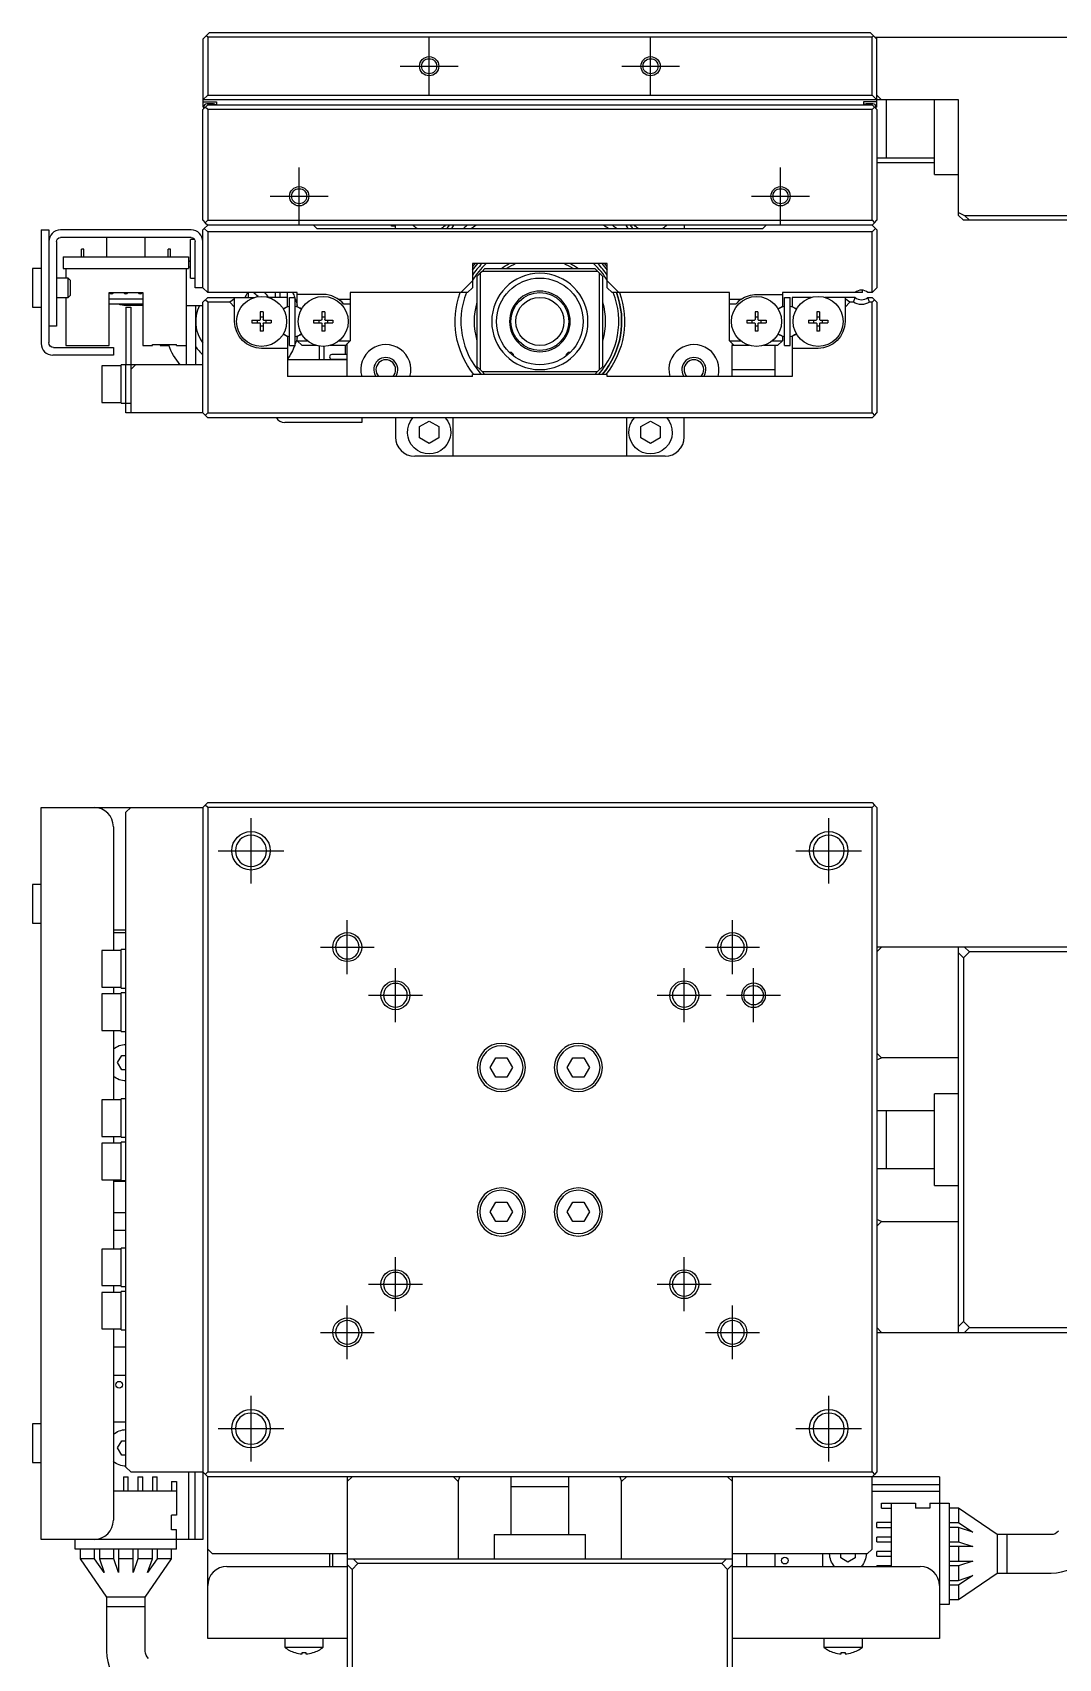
# Model space of a CAD drawing. Extents: x 0 to 716, y -8 to 419.
# Drawn here: x 80.1 to 186.7, y 246.2 to 415 of the extents above; entities that cross this region are included whole.
import ezdxf

# ---------------------------------------------------------------- set-up
doc = ezdxf.new("R2010")
doc.units = 0
doc.header["$LTSCALE"] = 0.5
doc.linetypes.add('CENTER', pattern=[50.8, 31.75, -6.35, 6.35, -6.35])
for name, color, linetype in [('MSM_CENTER', 1, 'CENTER'), ('MSM_CONTINUOUS', 7, 'CONTINUOUS'), ('MSM_NARROW', 5, 'CONTINUOUS')]:
    doc.layers.add(name, color=color, linetype=linetype)

msp = doc.modelspace()

# ---------------------------------------------------------------- linework, layer by layer
at = {"layer": 'MSM_CENTER'}
for p, q in [((121.29, 408.49), (121.29, 414.49)), ((144.29, 408.49), (144.29, 414.49)), ((118.29, 411.49), (124.29, 411.49)), ((141.29, 411.49), (147.29, 411.49)), ((107.79, 394.99), (107.79, 400.99)), ((157.79, 394.99), (157.79, 400.99)), ((104.79, 397.99), (110.79, 397.99)), ((154.79, 397.99), (160.79, 397.99)), ((102.79, 326.63), (102.79, 333.43)), ((162.79, 326.63), (162.79, 333.43)), ((99.39, 330.03), (106.19, 330.03)), ((159.39, 330.03), (166.19, 330.03)), ((112.79, 317.23), (112.79, 322.83)), ((152.79, 317.23), (152.79, 322.83)), ((109.99, 320.03), (115.59, 320.03)), ((149.99, 320.03), (155.59, 320.03)), ((117.79, 312.23), (117.79, 317.83)), ((147.79, 312.23), (147.79, 317.83)), ((154.99, 312.23), (154.99, 317.83)), ((114.99, 315.03), (120.59, 315.03)), ((144.99, 315.03), (150.59, 315.03)), ((152.19, 315.03), (157.79, 315.03)), ((117.79, 282.23), (117.79, 287.83)), ((147.79, 282.23), (147.79, 287.83)), ((114.99, 285.03), (120.59, 285.03)), ((144.99, 285.03), (150.59, 285.03)), ((112.79, 277.23), (112.79, 282.83)), ((152.79, 277.23), (152.79, 282.83)), ((109.99, 280.03), (115.59, 280.03)), ((149.99, 280.03), (155.59, 280.03)), ((102.79, 266.63), (102.79, 273.43)), ((162.79, 266.63), (162.79, 273.43)), ((99.39, 270.03), (106.19, 270.03)), ((159.39, 270.03), (166.19, 270.03))]:
    msp.add_line(p, q, dxfattribs=at)
at = {"layer": 'MSM_CONTINUOUS'}
for p, q in [((98.14, 414.64), (97.79, 414.29)), ((97.79, 414.29), (97.79, 407.29)), ((98.49, 414.99), (98.14, 414.64)), ((98.29, 414.49), (98.14, 414.64)), ((167.29, 414.49), (98.29, 414.49)), ((98.29, 414.49), (98.29, 408.49)), ((98.49, 414.99), (167.09, 414.99)), ((167.79, 414.29), (167.09, 414.99)), ((167.44, 414.64), (167.29, 414.49)), ((167.29, 408.49), (167.29, 414.49)), ((167.59, 414.49), (189.79, 414.49)), ((167.79, 407.29), (167.79, 414.49)), ((97.79, 407.99), (98.29, 408.49)), ((176.29, 407.99), (97.79, 407.99)), ((97.79, 407.79), (99.19, 407.79)), ((98.29, 407.49), (97.79, 406.99)), ((97.89, 407.19), (97.79, 407.29)), ((97.79, 395.49), (97.79, 406.99)), ((97.89, 407.09), (97.89, 407.29)), ((98.29, 406.99), (98.04, 407.24)), ((98.89, 407.59), (98.19, 407.59)), ((98.29, 408.49), (167.29, 408.49)), ((98.29, 407.49), (167.29, 407.49)), ((98.29, 406.99), (98.29, 395.49)), ((167.29, 406.99), (98.29, 406.99)), ((99.19, 407.79), (99.19, 407.49)), ((166.39, 407.79), (166.39, 407.49)), ((167.79, 407.79), (166.39, 407.79)), ((167.39, 407.59), (166.69, 407.59)), ((167.29, 408.49), (167.79, 407.99)), ((167.54, 407.24), (167.29, 407.49)), ((167.54, 407.24), (167.29, 406.99)), ((167.29, 395.49), (167.29, 406.99)), ((167.79, 406.99), (167.54, 407.24)), ((167.69, 407.29), (167.69, 407.09)), ((167.79, 407.29), (167.69, 407.19)), ((168.29, 407.99), (167.79, 408.49)), ((167.79, 406.99), (167.79, 395.49)), ((168.79, 401.99), (168.79, 407.99)), ((173.79, 400.24), (173.79, 407.99)), ((176.29, 395.99), (176.29, 407.99)), ((167.79, 401.99), (173.79, 401.99)), ((167.79, 401.49), (173.79, 401.49)), ((173.79, 400.24), (176.29, 400.24)), ((97.79, 395.49), (98.04, 395.24)), ((98.04, 395.24), (98.29, 395.49)), ((98.04, 395.24), (98.29, 394.99)), ((98.29, 395.49), (167.29, 395.49)), ((167.29, 395.49), (167.54, 395.24)), ((167.29, 394.99), (167.54, 395.24)), ((167.54, 395.24), (167.79, 395.49)), ((176.29, 396.3), (176.9, 395.99)), ((176.79, 395.49), (176.29, 395.99)), ((189.79, 395.49), (176.79, 395.49)), ((176.9, 395.99), (177.4, 395.49)), ((176.9, 395.99), (189.79, 395.99)), ((80.99, 394.49), (81.79, 394.49)), ((80.99, 394.49), (80.99, 382.69)), ((81.79, 394.49), (81.79, 382.79)), ((96.59, 394.49), (82.99, 394.49)), ((96.59, 393.69), (82.99, 393.69)), ((87.79, 393.69), (87.79, 391.69)), ((91.79, 391.69), (91.79, 393.69)), ((96.49, 389.49), (96.49, 393.49)), ((96.94, 393.49), (96.49, 393.49)), ((97.94, 394.64), (97.79, 394.49)), ((97.79, 388.49), (97.79, 394.49)), ((97.94, 394.64), (98.29, 394.99)), ((98.29, 394.29), (97.94, 394.64)), ((167.29, 394.99), (98.29, 394.99)), ((167.29, 394.29), (98.29, 394.29)), ((98.29, 394.29), (98.29, 387.99)), ((109.29, 394.99), (109.64, 394.64)), ((109.64, 394.64), (155.94, 394.64)), ((117.39, 394.89), (117.39, 394.99)), ((117.79, 394.89), (117.39, 394.89)), ((117.79, 394.64), (117.79, 394.99)), ((147.79, 394.99), (147.79, 394.64)), ((155.94, 394.64), (156.29, 394.99)), ((167.29, 394.99), (167.64, 394.64)), ((167.64, 394.64), (167.29, 394.29)), ((167.29, 387.99), (167.29, 394.29)), ((167.79, 394.49), (167.64, 394.64)), ((167.79, 394.49), (167.79, 388.49)), ((82.59, 393.29), (82.59, 384.49)), ((83.29, 391.69), (96.29, 391.69)), ((83.29, 391.69), (83.29, 390.49)), ((85.17, 391.69), (85.17, 392.49)), ((85.42, 392.49), (85.17, 392.49)), ((85.42, 391.69), (85.42, 392.49)), ((94.42, 392.49), (94.17, 392.49)), ((94.17, 391.69), (94.17, 392.49)), ((94.42, 391.69), (94.42, 392.49)), ((96.29, 391.69), (96.29, 390.49)), ((96.99, 388.49), (96.99, 393.29)), ((80.09, 390.49), (80.09, 386.49)), ((80.99, 390.49), (80.09, 390.49)), ((83.29, 390.49), (96.29, 390.49)), ((83.54, 390.49), (83.54, 389.49)), ((96.04, 390.49), (96.04, 380.49)), ((96.49, 390.64), (96.29, 390.64)), ((139.79, 390.99), (125.79, 390.99)), ((125.79, 390.99), (125.79, 388.49)), ((126.29, 389.69), (126.59, 389.99)), ((126.79, 390.19), (126.59, 389.99)), ((126.59, 389.99), (126.59, 379.99)), ((126.79, 390.19), (127.09, 390.49)), ((138.79, 390.19), (126.79, 390.19)), ((127.09, 390.49), (138.49, 390.49)), ((138.49, 390.49), (138.99, 389.99)), ((138.99, 389.99), (139.29, 389.69)), ((138.99, 379.99), (138.99, 389.99)), ((139.79, 388.49), (139.79, 390.99)), ((83.79, 389.49), (82.59, 389.49)), ((83.79, 387.49), (83.79, 389.49)), ((83.99, 389.29), (83.79, 389.49)), ((83.99, 389.29), (83.99, 387.69)), ((96.49, 389.49), (96.99, 389.49)), ((97.79, 388.49), (96.99, 388.49)), ((97.79, 388.49), (98.29, 387.99)), ((124.59, 387.99), (125.79, 389.2)), ((125.79, 388.49), (125.29, 387.99)), ((126.29, 380.29), (126.29, 389.69)), ((139.29, 389.69), (139.29, 380.29)), ((139.79, 389.2), (141, 387.99)), ((140.29, 387.99), (139.79, 388.49)), ((167.29, 387.99), (167.79, 388.49)), ((82.59, 387.49), (83.79, 387.49)), ((83.54, 387.49), (83.54, 382.49)), ((83.79, 387.49), (83.99, 387.69)), ((88.04, 382.49), (88.04, 387.99)), ((88.04, 387.99), (91.54, 387.99)), ((91.54, 387.29), (88.04, 387.29)), ((91.54, 386.79), (88.04, 386.79)), ((91.54, 386.64), (89.79, 386.64)), ((91.54, 387.99), (91.54, 382.49)), ((96.04, 386.64), (97.79, 386.64)), ((97.04, 386.64), (97.04, 380.49)), ((98.29, 387.49), (97.79, 386.99)), ((97.79, 375.49), (97.79, 386.99)), ((98.29, 386.99), (98.04, 387.24)), ((107.59, 387.99), (98.29, 387.99)), ((98.29, 387.49), (103.18, 387.49)), ((98.29, 386.99), (98.29, 375.49)), ((100.59, 386.99), (98.29, 386.99)), ((101.09, 387.34), (100.59, 386.99)), ((100.59, 386.99), (101.09, 386.49)), ((101.09, 384.99), (101.09, 387.49)), ((102.52, 387.49), (102.52, 387.99)), ((106.59, 387.49), (104.61, 387.49)), ((105.29, 387.99), (105.29, 387.49)), ((105.79, 387.99), (105.79, 387.49)), ((106.54, 387.99), (106.54, 387.49)), ((106.59, 386.54), (106.59, 387.49)), ((106.79, 382.49), (106.79, 387.49)), ((106.79, 387.49), (107.39, 387.49)), ((107.39, 382.49), (107.39, 387.49)), ((107.59, 386.54), (107.59, 387.99)), ((110.29, 387.79), (107.59, 387.79)), ((111.89, 387.29), (113.09, 387.29)), ((113.09, 386.79), (112.44, 386.79)), ((125.29, 387.99), (113.09, 387.99)), ((113.09, 387.99), (113.09, 382.99)), ((131.73, 387.95), (131.73, 387.95)), ((152.49, 387.99), (140.29, 387.99)), ((152.49, 382.99), (152.49, 387.99)), ((152.49, 387.29), (153.7, 387.29)), ((153.15, 386.79), (152.49, 386.79)), ((155.29, 387.79), (157.99, 387.79)), ((166.29, 387.99), (157.99, 387.99)), ((157.99, 387.99), (157.99, 386.54)), ((158.19, 387.49), (158.79, 387.49)), ((158.19, 382.49), (158.19, 387.49)), ((158.79, 382.49), (158.79, 387.49)), ((160.98, 387.49), (158.99, 387.49)), ((158.99, 387.49), (158.99, 386.54)), ((165.53, 387.49), (162.41, 387.49)), ((164.49, 387.49), (164.49, 384.99)), ((164.99, 386.99), (164.49, 387.34)), ((164.49, 386.49), (164.99, 386.99)), ((165.36, 386.99), (164.99, 386.99)), ((165.36, 386.99), (165.53, 387.49)), ((166.29, 387.99), (166.29, 388.23)), ((167.29, 387.99), (166.85, 387.99)), ((166.85, 387.49), (167.29, 387.49)), ((167.02, 386.99), (166.85, 387.49)), ((167.29, 386.99), (167.02, 386.99)), ((167.29, 387.49), (167.54, 387.24)), ((167.54, 387.24), (167.29, 386.99)), ((167.29, 375.49), (167.29, 386.99)), ((167.79, 386.99), (167.54, 387.24)), ((167.79, 386.99), (167.79, 375.49)), ((80.09, 386.49), (80.99, 386.49)), ((89.79, 386.49), (89.79, 380.49)), ((89.79, 386.49), (90.29, 386.49)), ((90.29, 386.49), (90.29, 375.49)), ((102.89, 385.13), (103.69, 385.13)), ((102.89, 385.13), (102.89, 384.84)), ((103.42, 385.13), (103.42, 384.84)), ((103.75, 385.99), (103.75, 385.19)), ((104.04, 385.99), (103.75, 385.99)), ((103.75, 385.46), (104.04, 385.46)), ((104.04, 385.99), (104.04, 385.19)), ((104.1, 385.13), (104.89, 385.13)), ((104.36, 384.84), (104.36, 385.13)), ((104.89, 385.13), (104.89, 384.84)), ((106.59, 386.54), (106.33, 386.39)), ((106.54, 386.51), (106.54, 386.48)), ((107.59, 386.54), (107.82, 386.41)), ((109.29, 385.13), (110.09, 385.13)), ((109.29, 385.13), (109.29, 384.84)), ((109.82, 385.13), (109.82, 384.84)), ((110.44, 385.99), (110.15, 385.99)), ((110.15, 385.99), (110.15, 385.19)), ((110.15, 385.46), (110.44, 385.46)), ((110.44, 385.99), (110.44, 385.19)), ((110.5, 385.13), (111.29, 385.13)), ((110.76, 384.84), (110.76, 385.13)), ((111.29, 385.13), (111.29, 384.84)), ((129.93, 386.3), (129.99, 386.36)), ((129.99, 386.43), (129.99, 386.36)), ((154.29, 385.13), (154.29, 384.84)), ((154.29, 385.13), (155.09, 385.13)), ((154.82, 385.13), (154.82, 384.84)), ((155.44, 385.99), (155.15, 385.99)), ((155.15, 385.99), (155.15, 385.19)), ((155.15, 385.46), (155.44, 385.46)), ((155.44, 385.99), (155.44, 385.19)), ((155.5, 385.13), (156.29, 385.13)), ((155.76, 384.84), (155.76, 385.13)), ((156.29, 385.13), (156.29, 384.84)), ((157.99, 386.54), (157.77, 386.41)), ((158.99, 386.54), (159.25, 386.39)), ((160.69, 385.13), (160.69, 384.84)), ((160.69, 385.13), (161.49, 385.13)), ((161.22, 385.13), (161.22, 384.84)), ((161.84, 385.99), (161.55, 385.99)), ((161.55, 385.99), (161.55, 385.19)), ((161.55, 385.46), (161.84, 385.46)), ((161.84, 385.99), (161.84, 385.19)), ((161.9, 385.13), (162.69, 385.13)), ((162.16, 384.84), (162.16, 385.13)), ((162.69, 385.13), (162.69, 384.84)), ((82.59, 384.49), (81.79, 384.49)), ((102.89, 384.84), (103.69, 384.84)), ((103.75, 384.78), (103.75, 383.99)), ((103.75, 384.52), (104.04, 384.52)), ((104.04, 383.99), (103.75, 383.99)), ((104.04, 384.78), (104.04, 383.99)), ((104.1, 384.84), (104.89, 384.84)), ((106.33, 383.59), (106.59, 383.44)), ((106.54, 383.5), (106.54, 383.47)), ((106.59, 383.44), (106.59, 379.29)), ((107.59, 383.44), (107.82, 383.57)), ((107.59, 382.99), (107.59, 383.44)), ((109.29, 384.84), (110.09, 384.84)), ((110.15, 384.78), (110.15, 383.99)), ((110.15, 384.52), (110.44, 384.52)), ((110.44, 383.99), (110.15, 383.99)), ((110.44, 384.78), (110.44, 383.99)), ((110.5, 384.84), (111.29, 384.84)), ((129.99, 383.61), (129.93, 383.68)), ((129.99, 383.61), (129.99, 383.55)), ((154.29, 384.84), (155.09, 384.84)), ((155.15, 384.78), (155.15, 383.99)), ((155.15, 384.52), (155.44, 384.52)), ((155.44, 383.99), (155.15, 383.99)), ((155.44, 384.78), (155.44, 383.99)), ((155.5, 384.84), (156.29, 384.84)), ((157.99, 383.44), (157.77, 383.57)), ((157.99, 383.44), (157.99, 382.99)), ((159.25, 383.59), (158.99, 383.44)), ((158.99, 383.44), (158.99, 379.29)), ((160.69, 384.84), (161.49, 384.84)), ((161.55, 384.78), (161.55, 383.99)), ((161.55, 384.52), (161.84, 384.52)), ((161.84, 383.99), (161.55, 383.99)), ((161.84, 384.78), (161.84, 383.99)), ((161.9, 384.84), (162.69, 384.84)), ((82.29, 382.29), (88.49, 382.29)), ((83.54, 382.49), (88.04, 382.49)), ((88.49, 382.29), (88.49, 381.49)), ((91.54, 382.49), (92.54, 382.49)), ((92.54, 382.59), (95.04, 382.59)), ((92.54, 382.49), (92.54, 382.59)), ((93.34, 382.59), (93.34, 382.49)), ((93.34, 382.49), (94.24, 382.49)), ((93.72, 382.59), (93.72, 382.49)), ((93.87, 382.59), (93.87, 382.49)), ((94.24, 382.59), (94.24, 382.49)), ((95.04, 382.49), (95.04, 382.59)), ((95.04, 382.49), (96.04, 382.49)), ((106.59, 382.19), (103.89, 382.19)), ((106.79, 382.49), (107.39, 382.49)), ((107.59, 382.99), (108.63, 382.99)), ((107.59, 382.99), (108.09, 382.49)), ((109.58, 382.49), (108.09, 382.49)), ((109.89, 380.99), (109.89, 382.42)), ((110.39, 380.99), (110.39, 382.39)), ((112.59, 382.49), (111.01, 382.49)), ((112.79, 381.56), (111.19, 381.56)), ((111.95, 382.99), (113.09, 382.99)), ((112.59, 382.49), (113.09, 382.99)), ((112.59, 381.56), (112.59, 382.49)), ((112.79, 379.29), (112.79, 382.69)), ((129.63, 381.79), (129.82, 381.79)), ((130.04, 381.56), (129.82, 381.79)), ((130.04, 381.56), (129.87, 381.56)), ((130.04, 381.43), (130.04, 381.56)), ((131.73, 382.02), (131.73, 382.02)), ((135.77, 381.79), (135.54, 381.56)), ((135.71, 381.56), (135.54, 381.56)), ((135.54, 381.56), (135.54, 381.43)), ((135.77, 381.79), (135.96, 381.79)), ((152.49, 382.99), (152.99, 382.49)), ((152.49, 382.99), (153.63, 382.99)), ((154.58, 382.49), (152.74, 382.49)), ((152.74, 382.49), (152.74, 379.29)), ((152.79, 382.49), (152.79, 382.69)), ((157.49, 382.49), (156.01, 382.49)), ((156.95, 382.99), (157.99, 382.99)), ((157.24, 379.29), (157.24, 382.49)), ((157.49, 382.49), (157.99, 382.99)), ((158.19, 382.49), (158.79, 382.49)), ((161.69, 382.19), (158.99, 382.19)), ((88.49, 381.49), (82.19, 381.49)), ((89.29, 380.39), (87.29, 380.39)), ((87.29, 380.39), (87.29, 376.59)), ((97.79, 380.49), (89.29, 380.49)), ((89.29, 376.49), (89.29, 380.49)), ((89.79, 376.49), (89.79, 380.49)), ((90.29, 379.99), (90.79, 380.49)), ((112.79, 380.99), (106.59, 380.99)), ((111.19, 381.06), (112.79, 381.06)), ((112.59, 380.99), (112.59, 381.06)), ((126.59, 379.99), (126.29, 380.29)), ((126.59, 379.99), (126.79, 379.79)), ((130.04, 381.43), (130.04, 381.43)), ((135.54, 381.43), (135.54, 381.43)), ((138.79, 379.79), (139.29, 380.29)), ((152.74, 379.99), (157.24, 379.99)), ((125.79, 379.29), (106.59, 379.29)), ((139.79, 379.49), (125.79, 379.49)), ((125.79, 379.29), (125.79, 379.49)), ((127.09, 379.49), (126.79, 379.79)), ((126.79, 379.79), (138.79, 379.79)), ((138.79, 379.79), (138.49, 379.49)), ((139.79, 379.29), (139.79, 379.49)), ((158.99, 379.29), (139.79, 379.29)), ((87.29, 376.59), (89.29, 376.59)), ((89.29, 376.49), (90.29, 376.49)), ((89.79, 375.49), (89.79, 376.49)), ((97.79, 375.49), (89.79, 375.49)), ((97.79, 375.49), (98.29, 374.99)), ((98.04, 375.24), (98.29, 375.49)), ((98.29, 375.49), (167.29, 375.49)), ((167.29, 374.99), (98.29, 374.99)), ((114.29, 374.99), (114.29, 374.49)), ((117.79, 374.99), (117.79, 372.99)), ((123.79, 370.99), (123.79, 374.99)), ((141.79, 374.99), (141.79, 370.99)), ((147.79, 372.99), (147.79, 374.99)), ((167.29, 375.49), (167.54, 375.24)), ((167.54, 375.24), (167.29, 374.99)), ((167.54, 375.24), (167.79, 375.49)), ((114.29, 374.49), (106.29, 374.49)), ((120.29, 374.07), (121.29, 374.64)), ((120.29, 372.91), (120.29, 374.07)), ((121.29, 374.64), (122.29, 374.07)), ((122.29, 374.07), (122.29, 372.91)), ((143.29, 374.07), (144.29, 374.64)), ((143.29, 372.91), (143.29, 374.07)), ((144.29, 374.64), (145.29, 374.07)), ((145.29, 374.07), (145.29, 372.91)), ((121.29, 372.33), (120.29, 372.91)), ((122.29, 372.91), (121.29, 372.33)), ((144.29, 372.33), (143.29, 372.91)), ((145.29, 372.91), (144.29, 372.33)), ((123.79, 370.99), (119.79, 370.99)), ((141.79, 370.99), (123.79, 370.99)), ((145.79, 370.99), (141.79, 370.99)), ((80.99, 334.53), (97.79, 334.53)), ((80.99, 258.53), (80.99, 334.53)), ((90.29, 334.53), (89.79, 334.03)), ((97.79, 334.53), (98.29, 335.03)), ((97.79, 334.53), (97.79, 258.53)), ((98.29, 334.53), (98.04, 334.78)), ((98.29, 335.03), (167.29, 335.03)), ((167.29, 334.53), (98.29, 334.53)), ((98.29, 334.53), (98.29, 265.53)), ((167.29, 335.03), (167.54, 334.78)), ((167.54, 334.78), (167.29, 334.53)), ((167.29, 265.53), (167.29, 334.53)), ((167.54, 334.78), (167.79, 334.53)), ((167.79, 334.53), (167.79, 265.53)), ((89.79, 266.03), (89.79, 334.03)), ((88.49, 332.53), (88.49, 319.68)), ((80.09, 326.53), (80.09, 322.53)), ((80.99, 326.53), (80.09, 326.53)), ((80.09, 322.53), (80.99, 322.53)), ((88.49, 321.83), (89.79, 321.83)), ((88.49, 321.53), (89.79, 321.53)), ((89.29, 319.68), (87.29, 319.68)), ((87.29, 319.68), (87.29, 315.88)), ((89.29, 315.78), (89.29, 319.78)), ((89.79, 319.78), (89.29, 319.78)), ((205.29, 320.03), (167.79, 320.03)), ((167.79, 319.53), (168.29, 320.03)), ((176.29, 280.03), (176.29, 320.03)), ((176.79, 318.92), (176.29, 319.42)), ((177.4, 319.53), (176.79, 318.92)), ((176.9, 320.03), (177.4, 319.53)), ((189.79, 319.53), (177.4, 319.53)), ((176.79, 318.92), (176.79, 281.15)), ((87.29, 315.88), (89.29, 315.88)), ((88.49, 315.88), (88.49, 315.18)), ((89.29, 315.78), (89.79, 315.78)), ((87.29, 315.18), (87.29, 311.38)), ((89.29, 315.18), (87.29, 315.18)), ((89.29, 311.28), (89.29, 315.28)), ((89.79, 315.28), (89.29, 315.28)), ((87.29, 311.38), (89.29, 311.38)), ((88.49, 311.38), (88.49, 304.18)), ((89.29, 311.28), (89.79, 311.28)), ((168.29, 308.52), (167.79, 309.02)), ((88.93, 308.03), (89.36, 308.78)), ((89.36, 307.28), (88.93, 308.03)), ((89.36, 308.78), (89.79, 308.78)), ((89.79, 307.28), (89.36, 307.28)), ((127.64, 307.53), (128.21, 308.53)), ((128.21, 306.53), (127.64, 307.53)), ((128.21, 308.53), (129.37, 308.53)), ((129.37, 308.53), (129.95, 307.53)), ((129.95, 307.53), (129.37, 306.53)), ((135.64, 307.53), (136.21, 308.53)), ((136.21, 306.53), (135.64, 307.53)), ((136.21, 308.53), (137.37, 308.53)), ((137.37, 308.53), (137.95, 307.53)), ((137.95, 307.53), (137.37, 306.53)), ((167.79, 308.34), (168.29, 308.52)), ((176.29, 308.52), (168.29, 308.52)), ((129.37, 306.53), (128.21, 306.53)), ((137.37, 306.53), (136.21, 306.53)), ((89.29, 304.18), (87.29, 304.18)), ((87.29, 304.18), (87.29, 300.38)), ((89.79, 304.28), (89.29, 304.28)), ((89.29, 300.28), (89.29, 304.28)), ((173.79, 295.28), (173.79, 304.78)), ((176.29, 304.78), (173.79, 304.78)), ((173.79, 303.03), (167.79, 303.03)), ((168.79, 297.03), (168.79, 303.03)), ((87.29, 300.38), (89.29, 300.38)), ((89.29, 299.68), (87.29, 299.68)), ((87.29, 299.68), (87.29, 295.88)), ((88.49, 300.38), (88.49, 299.68)), ((89.29, 300.28), (89.79, 300.28)), ((89.79, 299.78), (89.29, 299.78)), ((89.29, 295.78), (89.29, 299.78)), ((87.29, 295.88), (89.29, 295.88)), ((88.49, 295.88), (88.49, 288.68)), ((89.79, 295.69), (88.49, 295.69)), ((89.29, 295.78), (89.79, 295.78)), ((167.79, 297.03), (173.79, 297.03)), ((173.79, 295.28), (176.29, 295.28)), ((88.49, 292.49), (89.79, 292.49)), ((127.64, 292.53), (128.21, 293.53)), ((128.21, 291.53), (127.64, 292.53)), ((128.21, 293.53), (129.37, 293.53)), ((129.37, 293.53), (129.95, 292.53)), ((129.95, 292.53), (129.37, 291.53)), ((135.64, 292.53), (136.21, 293.53)), ((136.21, 291.53), (135.64, 292.53)), ((136.21, 293.53), (137.37, 293.53)), ((137.37, 293.53), (137.95, 292.53)), ((137.95, 292.53), (137.37, 291.53)), ((89.79, 290.61), (88.49, 290.61)), ((129.37, 291.53), (128.21, 291.53)), ((137.37, 291.53), (136.21, 291.53)), ((168.29, 291.55), (167.79, 291.73)), ((167.79, 291.05), (168.29, 291.55)), ((168.29, 291.55), (176.29, 291.55)), ((89.79, 288.78), (89.29, 288.78)), ((89.29, 284.78), (89.29, 288.78)), ((89.29, 288.68), (87.29, 288.68)), ((87.29, 288.68), (87.29, 284.88)), ((87.29, 284.88), (89.29, 284.88)), ((89.29, 284.18), (87.29, 284.18)), ((87.29, 284.18), (87.29, 280.38)), ((88.49, 284.88), (88.49, 284.18)), ((89.29, 284.78), (89.79, 284.78)), ((89.79, 284.28), (89.29, 284.28)), ((89.29, 280.28), (89.29, 284.28)), ((87.29, 280.38), (89.29, 280.38)), ((88.49, 280.38), (88.49, 260.53)), ((89.29, 280.28), (89.79, 280.28)), ((168.29, 280.03), (167.79, 280.53)), ((176.29, 280.65), (176.79, 281.15)), ((176.79, 281.15), (177.4, 280.53)), ((177.4, 280.53), (176.9, 280.03)), ((177.4, 280.53), (189.79, 280.53)), ((167.79, 280.03), (205.29, 280.03)), ((88.49, 278.53), (89.79, 278.53)), ((88.49, 275.59), (89.79, 275.59)), ((80.09, 270.53), (80.09, 266.53)), ((80.99, 270.53), (80.09, 270.53)), ((89.79, 270.69), (88.49, 270.69)), ((88.93, 268.03), (89.36, 268.78)), ((89.36, 268.78), (89.79, 268.78)), ((89.36, 267.28), (88.93, 268.03)), ((89.79, 267.28), (89.36, 267.28)), ((80.09, 266.53), (80.99, 266.53)), ((89.79, 266.03), (90.29, 265.53)), ((90.29, 265.53), (97.79, 265.53)), ((96.29, 265.53), (96.29, 258.53)), ((96.99, 258.53), (96.99, 265.53)), ((98.29, 265.03), (97.79, 265.53)), ((98.04, 265.28), (98.29, 265.53)), ((98.29, 265.53), (167.29, 265.53)), ((167.29, 265.53), (167.54, 265.28)), ((167.54, 265.28), (167.29, 265.03)), ((167.79, 265.53), (167.54, 265.28)), ((88.49, 265.03), (88.54, 265.03)), ((95.04, 263.53), (88.49, 263.53)), ((88.54, 263.53), (88.54, 265.03)), ((89.54, 265.03), (89.54, 263.53)), ((89.54, 265.03), (90.04, 265.03)), ((90.04, 263.53), (90.04, 265.03)), ((91.04, 265.03), (91.04, 263.53)), ((91.04, 265.03), (91.54, 265.03)), ((91.54, 263.53), (91.54, 265.03)), ((92.54, 265.03), (92.54, 263.53)), ((92.54, 265.03), (93.04, 265.03)), ((93.04, 263.53), (93.04, 265.03)), ((94.54, 264.53), (94.54, 263.53)), ((94.54, 264.53), (95.04, 264.53)), ((95.04, 264.53), (95.04, 261.03)), ((98.29, 248.23), (98.29, 265.03)), ((174.29, 265.03), (98.29, 265.03)), ((112.79, 264.53), (113.29, 265.03)), ((112.79, 265.03), (112.79, 227.53)), ((123.81, 265.03), (124.31, 264.53)), ((124.31, 264.53), (124.49, 265.03)), ((124.31, 264.53), (124.31, 256.53)), ((129.79, 265.03), (129.79, 259.03)), ((129.79, 264.03), (135.79, 264.03)), ((135.79, 259.03), (135.79, 265.03)), ((141.1, 265.03), (141.28, 264.53)), ((141.28, 264.53), (141.78, 265.03)), ((141.28, 256.53), (141.28, 264.53)), ((152.29, 265.03), (152.79, 264.53)), ((152.79, 227.53), (152.79, 265.03)), ((167.29, 257.53), (167.29, 265.03)), ((167.29, 264.23), (174.29, 264.23)), ((167.29, 263.53), (174.29, 263.53)), ((174.29, 265.03), (174.29, 248.23)), ((168.29, 262.28), (171.79, 262.28)), ((168.29, 261.78), (168.29, 262.28)), ((168.29, 261.78), (169.29, 261.78)), ((169.29, 262.28), (169.29, 255.73)), ((171.79, 262.28), (171.79, 261.78)), ((173.29, 261.78), (171.79, 261.78)), ((173.29, 262.28), (175.29, 262.28)), ((173.29, 262.28), (173.29, 261.78)), ((175.29, 262.28), (175.29, 251.78)), ((176.29, 261.78), (175.29, 261.78)), ((176.29, 261.78), (176.29, 260.28)), ((180.29, 259.03), (176.29, 261.78)), ((94.54, 259.53), (94.54, 261.03)), ((95.04, 261.03), (94.54, 261.03)), ((169.29, 260.28), (167.79, 260.28)), ((167.79, 259.78), (167.79, 260.28)), ((175.29, 260.28), (176.29, 260.28)), ((176.29, 260.28), (177.75, 259.28)), ((97.79, 258.53), (80.99, 258.53)), ((84.54, 257.53), (84.54, 258.53)), ((95.04, 259.53), (94.54, 259.53)), ((95.04, 257.53), (95.04, 259.53)), ((128.04, 259.03), (128.04, 256.53)), ((128.04, 259.03), (137.54, 259.03)), ((137.54, 256.53), (137.54, 259.03)), ((167.79, 259.78), (169.29, 259.78)), ((169.29, 258.78), (167.79, 258.78)), ((167.79, 258.28), (167.79, 258.78)), ((176.29, 259.78), (175.29, 259.78)), ((176.29, 259.78), (176.29, 258.28)), ((177.75, 259.28), (176.29, 259.78)), ((180.29, 259.03), (180.29, 255.03)), ((185.89, 259.03), (180.29, 259.03)), ((181.29, 259.03), (181.29, 255.03)), ((95.04, 257.53), (84.54, 257.53)), ((85.04, 257.53), (85.04, 256.53)), ((86.54, 256.53), (86.54, 257.53)), ((87.04, 257.53), (87.04, 256.53)), ((88.54, 256.53), (88.54, 257.53)), ((89.04, 257.53), (89.04, 255.08)), ((90.54, 255.08), (90.54, 257.53)), ((91.04, 257.53), (91.04, 256.53)), ((92.54, 256.53), (92.54, 257.53)), ((93.04, 257.53), (93.04, 256.53)), ((94.54, 256.53), (94.54, 257.53)), ((98.29, 257.53), (98.79, 257.03)), ((112.79, 257.03), (98.79, 257.03)), ((110.99, 255.73), (110.99, 257.03)), ((111.29, 255.73), (111.29, 257.03)), ((166.79, 257.03), (152.79, 257.03)), ((154.29, 255.73), (154.29, 257.03)), ((157.24, 255.73), (157.24, 257.03)), ((162.14, 257.03), (162.14, 255.73)), ((164.04, 256.6), (164.04, 257.03)), ((165.54, 257.03), (165.54, 256.6)), ((166.79, 257.03), (167.29, 257.53)), ((167.79, 258.28), (169.29, 258.28)), ((169.29, 257.28), (167.79, 257.28)), ((167.79, 256.78), (167.79, 257.28)), ((167.79, 256.78), (169.29, 256.78)), ((175.29, 258.28), (176.29, 258.28)), ((177.75, 257.78), (175.29, 257.78)), ((176.29, 258.28), (177.75, 257.78)), ((176.29, 257.78), (176.29, 256.28)), ((85.04, 256.53), (87.79, 252.53)), ((86.54, 256.53), (85.04, 256.53)), ((87.54, 255.08), (86.54, 256.53)), ((87.04, 256.53), (87.54, 255.08)), ((88.54, 256.53), (87.04, 256.53)), ((89.04, 255.08), (88.54, 256.53)), ((90.54, 256.53), (89.04, 256.53)), ((91.04, 256.53), (90.54, 255.08)), ((92.54, 256.53), (91.04, 256.53)), ((91.79, 252.53), (94.54, 256.53)), ((93.04, 256.53), (92.04, 255.08)), ((92.04, 255.08), (92.54, 256.53)), ((94.54, 256.53), (93.04, 256.53)), ((100.29, 255.73), (112.79, 255.73)), ((112.79, 256.53), (152.79, 256.53)), ((113.29, 255.42), (112.79, 255.92)), ((113.9, 256.03), (113.29, 255.42)), ((113.29, 255.42), (113.29, 243.03)), ((113.4, 256.53), (113.9, 256.03)), ((151.68, 256.03), (113.9, 256.03)), ((151.68, 256.03), (152.18, 256.53)), ((152.29, 255.42), (151.68, 256.03)), ((152.79, 255.92), (152.29, 255.42)), ((152.29, 243.03), (152.29, 255.42)), ((152.79, 255.73), (172.29, 255.73)), ((164.79, 256.17), (164.04, 256.6)), ((165.54, 256.6), (164.79, 256.17)), ((169.29, 255.78), (167.79, 255.78)), ((167.79, 255.73), (167.79, 255.78)), ((175.29, 256.28), (177.75, 256.28)), ((176.29, 255.78), (175.29, 255.78)), ((177.75, 256.28), (176.29, 255.78)), ((176.29, 255.78), (176.29, 254.28)), ((176.29, 252.28), (180.29, 255.03)), ((180.29, 255.03), (185.89, 255.03)), ((175.29, 254.28), (176.29, 254.28)), ((176.29, 253.78), (175.29, 253.78)), ((176.29, 254.28), (177.75, 254.78)), ((177.75, 254.78), (176.29, 253.78)), ((176.29, 253.78), (176.29, 252.28)), ((87.79, 252.53), (87.79, 246.93)), ((91.79, 252.53), (87.79, 252.53)), ((91.79, 246.93), (91.79, 252.53)), ((175.29, 251.78), (174.29, 251.78)), ((175.29, 252.28), (176.29, 252.28)), ((91.79, 251.53), (87.79, 251.53)), ((112.79, 248.23), (98.29, 248.23)), ((106.29, 248.23), (106.29, 247.34)), ((110.29, 247.34), (110.29, 248.23)), ((174.29, 248.23), (152.79, 248.23)), ((162.29, 248.23), (162.29, 247.34)), ((166.29, 247.34), (166.29, 248.23)), ((106.29, 247.34), (110.29, 247.34)), ((107.34, 246.78), (107.36, 246.78)), ((108.09, 246.65), (108.09, 246.78)), ((108.09, 246.78), (108.49, 246.78)), ((108.49, 246.78), (108.49, 246.65)), ((109.22, 246.78), (109.24, 246.78)), ((162.29, 247.34), (166.29, 247.34)), ((163.34, 246.78), (163.36, 246.78)), ((164.09, 246.65), (164.09, 246.78)), ((164.09, 246.78), (164.49, 246.78)), ((164.49, 246.78), (164.49, 246.65)), ((165.22, 246.78), (165.24, 246.78))]:
    msp.add_line(p, q, dxfattribs=at)
for centre, radius in [((121.29, 411.49), 0.783), ((144.29, 411.49), 0.783), ((107.79, 397.99), 0.783), ((157.79, 397.99), 0.783), ((132.79, 384.99), 4.5), ((103.89, 384.99), 2.6), ((110.29, 384.99), 2.6), ((132.79, 384.99), 3), ((155.29, 384.99), 2.6), ((161.69, 384.99), 2.6), ((154.99, 315.03), 1.01), ((89.09, 274.59), 0.35), ((158.24, 256.33), 0.35)]:
    msp.add_circle(centre, radius, dxfattribs=at)
at = {"layer": 'MSM_CONTINUOUS', "extrusion": (0, 0, -1)}
for centre, radius in [((-132.79, 384.99), 5), ((-132.79, 384.99), 3.15), ((-102.79, 330.03), 1.62), ((-162.79, 330.03), 1.62), ((-112.79, 320.03), 1.23), ((-152.79, 320.03), 1.23), ((-117.79, 315.03), 1.23), ((-147.79, 315.03), 1.23), ((-128.79, 307.53), 2.5), ((-128.79, 307.53), 2.25), ((-136.79, 307.53), 2.5), ((-136.79, 307.53), 2.25), ((-128.79, 292.53), 2.5), ((-128.79, 292.53), 2.25), ((-136.79, 292.53), 2.5), ((-136.79, 292.53), 2.25), ((-117.79, 285.03), 1.23), ((-147.79, 285.03), 1.23), ((-112.79, 280.03), 1.23), ((-152.79, 280.03), 1.23), ((-102.79, 270.03), 1.62), ((-162.79, 270.03), 1.62)]:
    msp.add_circle(centre, radius, dxfattribs=at)
at = {"layer": 'MSM_CONTINUOUS'}
for centre, radius, start, end in [((98.19, 407.29), 0.3, 90, 180), ((98.89, 407.29), 0.3, 41.8103, 90), ((166.69, 407.29), 0.3, 90, 138.1897), ((167.39, 407.29), 0.3, 0, 90), ((82.99, 393.29), 1.2, 90, 180), ((96.59, 393.29), 1.2, 0, 90), ((121.29, 396.49), 2.6, 314.6397, 324.7656), ((121.29, 396.49), 2.98, 321.6549, 329.7997), ((132.79, 384.99), 12.5, 126.8699, 129.4662), ((132.79, 384.99), 12.5, 50.5338, 53.1301), ((144.29, 396.49), 2.98, 210.2003, 218.3451), ((144.29, 396.49), 2.6, 215.2344, 225.3603), ((97.04, 390.49), 1, 123.367, 138.5904), ((132.79, 384.99), 8.5, 135.0991, 145.4397), ((132.79, 384.99), 8.2, 132.9703, 148.6119), ((132.79, 384.99), 6.5, 112.6199, 122.2042), ((132.79, 384.99), 6.5, 57.7958, 67.3801), ((132.79, 384.99), 8.2, 31.3881, 47.0297), ((132.79, 384.99), 8.5, 34.5603, 44.9009), ((88.29, 388.09), 0.25, 203.5782, 336.4218), ((89.79, 388.09), 0.25, 203.5782, 336.4218), ((91.29, 388.09), 0.25, 203.5782, 336.4218), ((100.79, 384.99), 3.75, 153.8961, 216.8699), ((100.79, 384.99), 3.75, 43.3295, 53.1301), ((100.79, 384.99), 4.57, 33.1038, 41.0301), ((110.29, 384.99), 2.8, 40.0052, 90), ((132.79, 384.99), 8.2, 158.5399, 222.1236), ((132.79, 384.99), 8.2, 317.8764, 21.4601), ((132.79, 384.99), 8.5, 319.6798, 20.6673), ((155.29, 384.99), 2.8, 124.7719, 139.9948), ((166.19, 387.24), 1, 48.5904, 131.4096), ((166.19, 388.24), 1, 228.5904, 311.4096), ((107.09, 384.99), 1.59, 100.8931, 126.1972), ((107.21, 384.87), 1.75, 120, 127.006), ((107.09, 384.99), 1.59, 53.8028, 79.1069), ((158.49, 384.99), 1.59, 100.8931, 126.1972), ((158.61, 384.87), 1.75, 118.6217, 127.006), ((158.49, 384.99), 1.59, 53.8028, 79.1069), ((107.09, 384.99), 1.59, 233.8028, 259.1069), ((107.21, 385.1), 1.75, 232.994, 240), ((107.09, 384.99), 1.59, 280.8931, 306.1972), ((158.61, 385.1), 1.75, 232.994, 241.3783), ((158.49, 384.99), 1.59, 233.8028, 259.1069), ((158.49, 384.99), 1.59, 280.8931, 306.1972), ((82.19, 382.69), 1.2, 180, 270), ((100.79, 384.99), 4.57, 214.8582, 228.9699), ((111.19, 381.31), 0.25, 90, 270), ((116.79, 379.99), 2.6, 344.3815, 195.6185), ((148.79, 379.99), 2.6, 344.3815, 195.6185), ((116.79, 379.99), 1.02, 316.9272, 223.0728), ((148.79, 379.99), 1.02, 316.9272, 223.0728), ((106.29, 375.49), 1, 210.0001, 270), ((119.79, 372.99), 2, 180, 270), ((145.79, 372.99), 2, 270, 0), ((86.49, 332.53), 2, 0, 90), ((86.49, 260.53), 2, 270, 0), ((185.89, 260.03), 5, 270, 320), ((100.29, 253.73), 2, 90, 180), ((172.29, 253.73), 2, 0, 90), ((92.79, 246.93), 5, 180, 230), ((108.29, 249.83), 3.2, 231.3178, 252.73), ((108.29, 249.83), 3.19, 253.0947, 266.4096), ((108.29, 249.83), 3.19, 273.5904, 286.9053), ((108.29, 249.83), 3.2, 287.27, 308.6822), ((164.29, 249.83), 3.2, 231.3178, 252.73), ((164.29, 249.83), 3.19, 253.0947, 266.4096), ((164.29, 249.83), 3.19, 273.5904, 286.9053), ((164.29, 249.83), 3.2, 287.27, 308.6822)]:
    msp.add_arc(centre, radius, start, end, dxfattribs=at)
at = {"layer": 'MSM_CONTINUOUS', "extrusion": (0, 0, -1)}
for centre, radius, start, end in [((-82.99, 393.29), 0.4, 0, 90), ((-96.59, 393.29), 0.4, 90, 180), ((-121.29, 396.49), 2.25, 304.6921, 318.1897), ((-121.29, 396.49), 2.25, 221.8103, 235.3079), ((-132.79, 384.99), 12, 53.5298, 56.4427), ((-132.79, 384.99), 12, 123.5573, 126.4702), ((-144.29, 396.49), 2.25, 304.6921, 318.1897), ((-144.29, 396.49), 2.25, 221.8103, 235.3079), ((-132.79, 384.99), 8.8, 37.3018, 42.9859), ((-132.79, 384.99), 9, 38.9424, 41.8103), ((-132.79, 384.99), 6.8, 53.9811, 61.9275), ((-132.79, 384.99), 6.8, 118.0725, 126.0189), ((-132.79, 384.99), 8.8, 137.0141, 142.6982), ((-132.79, 384.99), 9, 138.1897, 141.0576), ((-89.79, 388.64), 2, 247.6684, 292.3316), ((-100.52, 388.64), 2, 198.9656, 215.0996), ((-100.79, 384.99), 7, 154.6231, 159.0752), ((-100.79, 384.99), 7, 160.537, 166.2709), ((-132.79, 384.99), 8.8, 321.3178, 19.9323), ((-132.79, 384.99), 6.8, 342.9174, 17.0826), ((-132.79, 384.99), 8.5, 159.3327, 220.3202), ((-132.79, 384.99), 6.8, 162.9174, 197.0826), ((-132.79, 384.99), 8.8, 160.0677, 218.6822), ((-155.29, 384.99), 2.8, 55.2281, 90), ((-166.19, 388.24), 1.5, 236.4427, 303.5573), ((-103.89, 384.99), 2.8, 270, 0), ((-103.69, 385.19), 0.06, 180, 270), ((-104.1, 385.19), 0.06, 270, 0), ((-106.98, 384.87), 1.75, 118.6217, 127.006), ((-110.09, 385.19), 0.06, 180, 270), ((-110.5, 385.19), 0.06, 270, 0), ((-155.09, 385.19), 0.06, 180, 270), ((-155.5, 385.19), 0.06, 270, 0), ((-158.38, 384.87), 1.75, 120, 127.006), ((-161.49, 385.19), 0.06, 180, 270), ((-161.69, 384.99), 2.8, 180, 270), ((-161.9, 385.19), 0.06, 270, 0), ((-103.69, 384.78), 0.06, 90, 180), ((-104.1, 384.78), 0.06, 0, 90), ((-100.79, 384.99), 7, 193.7291, 199.463), ((-106.98, 385.1), 1.75, 232.994, 241.3783), ((-110.09, 384.78), 0.06, 90, 180), ((-110.5, 384.78), 0.06, 0, 90), ((-155.09, 384.78), 0.06, 90, 180), ((-155.5, 384.78), 0.06, 0, 90), ((-158.38, 385.1), 1.75, 232.994, 240), ((-161.49, 384.78), 0.06, 90, 180), ((-161.9, 384.78), 0.06, 0, 90), ((-82.29, 382.79), 0.5, 270, 0), ((-100.79, 384.99), 7, 319.9948, 339.3439), ((-100.79, 384.99), 7, 200.9248, 214.0477), ((-121.29, 373.49), 2.25, 138.1897, 41.8103), ((-144.29, 373.49), 2.25, 138.1897, 41.8103), ((-89.79, 308.03), 1.9, 46.8264, 90), ((-89.79, 308.03), 1.9, 270, 313.1736), ((-89.79, 268.03), 1.9, 46.8264, 90), ((-89.79, 268.03), 1.9, 270, 313.1736), ((-185.89, 260.03), 1, 220, 270), ((-164.79, 257.03), 1.9, 316.8264, 0), ((-164.79, 257.03), 1.9, 180, 223.1736), ((-92.79, 246.93), 1, 310, 0)]:
    msp.add_arc(centre, radius, start, end, dxfattribs=at)
at = {"layer": 'MSM_NARROW'}
for p, q in [((130.04, 381.43), (130.04, 381.43)), ((135.54, 381.43), (135.54, 381.43))]:
    msp.add_line(p, q, dxfattribs=at)
for centre, radius in [((121.29, 411.49), 1), ((144.29, 411.49), 1), ((107.79, 397.99), 1), ((157.79, 397.99), 1), ((132.79, 384.99), 2.5), ((102.79, 330.03), 2), ((162.79, 330.03), 2), ((112.79, 320.03), 1.5), ((152.79, 320.03), 1.5), ((117.79, 315.03), 1.5), ((147.79, 315.03), 1.5), ((117.79, 285.03), 1.5), ((147.79, 285.03), 1.5), ((112.79, 280.03), 1.5), ((152.79, 280.03), 1.5), ((102.79, 270.03), 2), ((162.79, 270.03), 2)]:
    msp.add_circle(centre, radius, dxfattribs=at)
at = {"layer": 'MSM_NARROW', "extrusion": (0, 0, -1)}
msp.add_circle((-154.99, 315.03), 1.25, dxfattribs=at)
at = {"layer": 'MSM_NARROW'}
for centre in [(116.79, 379.99), (148.79, 379.99)]:
    msp.add_arc(centre, 1.25, 325.9442, 214.0558, dxfattribs=at)

doc.saveas('drawing.dxf')
